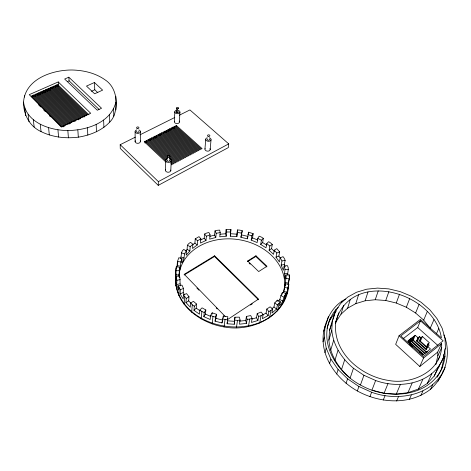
<?xml version="1.0" encoding="UTF-8"?>
<svg xmlns="http://www.w3.org/2000/svg" width="471" height="471" viewBox="0 0 471 471"><rect width="100%" height="100%" fill="white"/><g stroke="black" fill="none" stroke-linecap="round" stroke-linejoin="round"><path stroke-width="0.71" d="M140.364 141.318L140.411 131.403M145.056 143.096L145.08 141.223L144.238 141.647L166.075 162.23M146.734 142.254L146.758 140.376L145.916 140.8L166.163 159.84M148.412 140.782L148.43 139.534L147.594 139.952L167.317 158.456M150.072 140.564L150.102 138.686L149.266 139.11L167.935 156.572M115.913 109.92C117.261 98.71 115.101 86.323 104.915 79.723C95.383 73.04 83.708 70.291 72.193 70.002C52.363 69.838 25.116 78.975 23.55 102.077C23.397 114.429 29.508 126.328 41.054 131.592C52.552 137.267 65.687 138.739 78.321 137.161C89.955 135.301 101.559 130.808 109.761 122.06C116.773 115.124 116.007 105.363 115.86 96.361M151.744 139.098L151.768 137.85L150.938 138.268L176.548 162.171L177.384 161.73L151.768 137.85M153.393 138.88L153.434 137.008L152.598 137.426L178.221 161.282L179.057 160.841L153.434 137.008M155.053 138.044L155.094 136.172L154.264 136.59L179.893 160.399L180.729 159.957L155.094 136.172M156.702 137.208L156.749 135.336L155.919 135.754L181.565 159.516L182.395 159.074L156.749 135.336M158.368 135.748L158.397 134.5L157.573 134.918L183.225 158.633L184.055 158.191L158.397 134.5M179.386 115.183L189.913 109.937L228.723 143.879L228.323 147.594L158.256 185.356L158.356 181.623L120.187 144.697L135.318 137.155M159.999 135.542L160.052 133.67L159.227 134.088L184.885 157.75L185.715 157.314L160.052 133.67M161.641 134.712L161.694 132.84L160.87 133.252L186.545 156.872L187.37 156.437L161.694 132.84M227.199 322.576L227.157 323.76L234.258 324.266L234.929 317.224L239.427 317.148L240.092 320.103L239.48 324.178L246.439 323.436L247.092 319.362L246.41 316.418L250.707 315.57L252.115 318.367L251.426 322.441L257.902 320.504L258.626 316.43L257.207 313.639L261.099 312.061L263.171 314.581L262.418 318.655L268.105 315.629L268.888 311.549L266.81 309.047L270.113 306.827L272.738 308.952L271.932 313.032L276.571 309.082L277.395 304.99L280.386 301.781L277.342 300.133L274.776 302.882L273.963 306.974L271.902 308.729M236.901 234.181L230.401 233.71L230.313 236.201L236.825 236.678L237.449 229.96L239.874 230.136L242.235 230.696L240.922 237.307L247.275 238.815L247.993 236.418L241.658 234.917M234.258 324.266L234.929 317.224M236.825 236.678L237.449 229.96M163.296 133.258L163.337 132.01L162.513 132.428L188.2 155.995L189.024 155.56L163.337 132.01M164.932 132.433L164.974 131.185L164.155 131.597L189.848 155.124L190.673 154.688L164.974 131.185M166.54 132.233L166.604 130.361L165.792 130.773L191.491 154.252L192.315 153.817L166.604 130.361M165.445 170.002L165.786 160.134M168.171 131.409L168.235 129.537L167.423 129.949L193.134 153.381L193.952 152.945L168.235 129.537M227.157 323.76L227.805 316.712L223.336 316.006L221.965 322.929L215.076 321.204L215.547 317.118L216.425 314.281L212.191 312.821L210.608 315.411L210.166 319.503L203.831 316.653L204.237 312.55L205.833 309.971L202.053 307.846L199.822 310.059L199.445 314.169L193.97 310.342L194.311 306.221L196.548 304.025L193.393 301.334L190.631 303.083L190.313 307.204L185.939 302.6L186.233 298.461L183.455 294.834L186.598 293.627L188.989 296.736L188.683 300.875L191.108 303.424M230.313 236.201L230.914 229.483L226.104 229.518L225.615 233.746L226.192 236.23L219.763 236.807L220.222 232.58L219.657 230.084L217.261 230.295L215 230.89L214.57 235.117L215.783 237.502L209.695 239.109L210.095 234.882L208.894 232.486L206.616 233.08L204.573 234.034L204.202 238.267L206.004 240.445L200.493 243.042L200.852 238.815L199.045 236.619L195.241 238.862L194.912 243.089L192.562 244.826M169.79 130.591L169.866 128.718L169.054 129.125L194.776 152.516L195.589 152.08L169.866 128.718M171.438 129.142L171.485 127.9L170.679 128.306L196.407 151.65L197.225 151.215L171.485 127.9M170.802 170.602L171.209 160.741M173.057 128.33L173.104 127.082L172.298 127.488L198.038 150.785L198.85 150.355L173.104 127.082M179.151 121.088A2.543 1.725 3 0 1 179.339 122.407L179.068 122.807A2.543 1.725 3 0 1 176.484 123.526A2.543 1.725 3 0 1 174.429 122.154L174.788 111.827A2.573 1.725 3 0 1 176.154 110.402M174.641 128.136L174.723 126.263L173.917 126.675L199.669 149.925L200.475 149.49L174.723 126.263M176.272 112.098L176.442 108.242M176.278 126.699L176.337 125.451L175.53 125.857L201.288 149.06L202.1 148.636L176.337 125.451M177.32 112.71L177.496 108.854M179.451 121.965L179.928 112.098M176.949 266.975L177.473 261.452L178.85 257.684L182 258.738C179.775 262.594 181.182 267.387 179.416 271.455L179.663 267.263L176.295 266.733L175.442 276.365L175.913 274.246M180.634 285.873C179.533 282.735 180.452 279.397 179.628 276.183L176.178 276.224L175.948 280.404L175.848 268.711M176.178 268.835L176.295 266.733M288.358 284.407L289.594 276.924L289.282 274.899L285.909 274.94L286.168 276.677L284.519 287.928L285.373 283.801L288.788 284.337C287.157 315.676 252.256 332.485 224.084 326.933C199.863 323.153 172.663 303.406 176.178 276.224M177.638 264.396L177.797 261.599M184.243 294.351L183.213 292.638L183.484 288.482L181.953 285.108L178.58 285.732L178.332 289.9L176.654 284.455L176.89 280.28L176.266 278.273M179.251 277.625L179.292 268.959L179.663 267.263M179.545 277.578L179.628 276.183M178.756 295.364L179.21 287.769L178.58 285.732M180.487 258.255C181.906 255.417 180.558 251.543 183.678 249.447L186.475 250.961L186.198 255.176L189.878 250.919L190.178 246.698L192.863 244.237L190.514 242.335L188.753 243.631L187.387 245.197L187.105 249.424L185.721 251.014M182 258.738L181.741 262.948C185.297 259.556 182.936 254.116 186.475 250.961M335.935 321.234C331.596 351.507 360.25 376.011 388.01 380.35C411.76 385.19 443.023 371.119 441.645 343.547L423.582 357.984L419.808 366.467L395.669 344.354L399.061 335.735L420.35 319.438L441.415 337.931C434.003 290.831 349.629 268.358 335.54 322.582M183.455 294.834L183.178 298.979L180.099 293.827L180.352 289.671L179.21 287.769M331.778 330.13C333.079 345.325 341.964 358.69 353.468 368.263L350.136 378.025C338.784 368.487 330.106 355.187 328.876 340.144L331.778 330.13L332.396 320.362L335.417 311.366L340.645 303.495L347.816 297.036L356.618 292.214L366.668 289.206L377.571 288.093L388.905 288.906L400.238 291.626L411.13 296.141L421.156 302.305L429.911 309.894L437.011 318.637L442.134 328.193L445.007 338.184L445.436 348.187L443.346 357.748L434.156 376.123L427.291 383.435L418.413 389.058L407.904 392.684L396.264 394.115L384.077 393.261L372.602 390.341M184.255 274.299L184.208 274.987L214.523 256.489L214.599 255.794L184.255 274.299L225.432 316.683M328.876 340.144L329.512 330.436L332.396 320.362M184.096 304.313L184.608 296.759M443.835 334.94C451.983 353.627 445.419 375.917 430.594 389.211C409.658 405.566 379.644 403.27 357.33 390.971C336.482 379.249 319.379 356.005 323.742 331.125C326.474 318.072 333.333 305.137 345.696 299.026M322.988 341.74L324.289 337.124L325.037 326.485M192.863 244.237L192.545 248.458L197.243 244.973L197.585 240.746L200.852 238.815M191.673 312.326L192.274 304.802L190.631 303.083M204.956 149.013L205.745 139.175M193.97 310.342L196.189 308.146L196.548 304.025M210.178 149.595L211.032 139.763M206.004 240.445L206.386 236.218L204.573 234.034M201.17 318.979L201.876 311.49L199.822 310.059M203.831 316.653L205.421 314.08L205.833 309.971M215.783 237.502L216.218 233.275L215 230.89M212.044 314.186L212.191 312.821M286.974 293.88L287.286 290.99M287.351 291.031C274.658 343.742 186.245 335.605 175.883 285.214M287.51 289.588L287.669 288.14M287.987 287.787L288.134 286.433M212.15 323.936L212.98 316.477L210.608 315.411M285.373 283.801L283.171 292.579M215.076 321.204L215.948 318.372L216.425 314.281M226.192 236.23L226.686 232.009L226.104 229.518M230.572 232.297L230.914 229.483M24.468 109.419L24.733 107.3M223.16 317.366L223.336 316.006M224.084 326.933L225.05 319.491L222.477 318.849M227.534 318.755L227.263 320.798L234.34 321.304M240.922 237.307L242.235 230.696M247.275 238.815L248.606 232.203L253.186 233.681L252.544 237.89L251.19 240.086L257.131 242.571L257.796 238.367L259.15 236.159L261.37 237.084L263.336 238.326L262.641 242.53L260.71 244.437L266.009 247.811L266.727 243.619L268.658 241.694L270.642 242.954L272.291 244.478L271.543 248.67L269.106 250.201L273.539 254.346L274.305 250.166L276.754 248.617L279.674 251.914L278.873 256.089L280.563 258.467M248.299 234.311L248.606 232.203M236.395 327.81L237.49 320.374L240.092 320.103M247.675 260.975L247.569 261.664L255.824 256.477L255.936 255.788L266.957 266.262L258.685 271.561L247.675 260.975L255.936 255.788M251.19 240.086L251.82 235.877L253.186 233.681M246.439 323.436L245.756 320.498L246.41 316.418M260.71 244.437L261.399 240.234L263.336 238.326M248.458 326.521L249.689 319.091L252.115 318.367M257.902 320.504L256.495 317.719L257.207 313.639M269.106 250.201L269.842 246.015L272.291 244.478M259.692 323.147L261.04 315.711L263.171 314.581M285.126 266.462L284.313 264.519L285.149 260.357L284.343 258.444L283.077 256.666L280.204 257.767L279.397 261.941L276.024 257.178L276.807 253.004L274.305 250.166M268.105 315.629L266.044 313.133L266.81 309.047M269.553 317.878L270.996 310.43L272.738 308.952M287.793 274.987C287.316 271.832 289.512 268.499 287.328 265.55L284.143 266.139L283.306 270.295L281.158 265.102L281.976 260.94L280.204 257.767M277.072 301.499L277.342 300.133M285.909 274.94L285.061 279.085C282.953 274.776 286.403 270.236 284.143 266.139M277.59 310.995L279.115 303.53M278.649 301.322C280.775 298.691 280.516 295.099 282.494 292.332L285.797 293.439L284.931 297.548L286.951 292.385L288.564 286.362M280.386 301.781L279.544 305.873C283.218 302.417 283.342 297.513 285.797 293.439M282.07 294.393L282.494 292.332M288.994 276.283L289.282 274.899M283.471 302.865L285.043 295.37M287.999 284.472L289.594 276.924M288.058 287.775L288.788 284.337M443.028 371.69L443.329 370.294M437.524 376.565C442.304 368.811 445.89 359.815 444.801 350.559M441.621 368.764L443.812 358.737L445.042 356.153M438.713 367.504L439.013 366.144M175.948 273.557L175.477 275.676L175.848 285.897M435.828 364.707L437.824 355.817L441.792 347.286M327.251 320.686L328.369 316.689M327.068 328.369C329.276 320.745 331.914 312.768 338.166 307.457M333.091 319.456L335.417 311.366M329.794 320.304L335.258 312.067L336.029 309.388M324.919 352.755L326.244 348.175L324.289 337.124M341.493 302.459L341.881 301.116M335.523 323.506L338.731 312.791M336.164 321.563L340.998 314.198L343.612 305.396M330.695 350.212L333.651 340.256M221.965 322.929L222.477 321.228M329.523 363.7L330.895 359.149L326.244 348.175M340.998 314.198L347.645 308.146L350.324 299.32M334.952 360.191L338.001 350.3M347.645 308.146L355.805 303.624L358.566 294.787M336.665 374.045L338.096 369.535L330.895 359.149M341.516 369.617L344.695 359.791M355.805 303.624L365.125 300.786L367.998 291.955M329.512 330.436L331.82 323.548M330.548 317.631C318.473 343.706 337.283 372.679 360.433 385.001L363.948 375.293L353.468 368.263M346.067 383.294L347.58 378.814L338.096 369.535M323.742 331.125L327.068 321.352M365.125 300.786L375.24 299.733L378.237 290.901M23.55 102.077C25.976 122.643 49.92 130.449 67.842 130.538C86.646 130.337 110.344 122.907 115.748 102.654M375.24 299.733L385.749 300.486L388.875 291.667M357.33 390.971L358.931 386.52L347.58 378.814M385.749 300.486L396.252 303.024L399.514 294.222M371.931 390.171L375.64 380.509C399.543 389.329 433.037 383.83 443.346 357.748M369.923 396.664L371.625 392.237C397.671 401.957 434.156 395.693 445.201 367.209M433.985 319.603L430.217 328.275L423.682 320.109L415.61 313.015L406.338 307.251L409.741 298.473M415.61 313.015L419.143 304.266M384.077 393.261L387.98 383.63M383.241 400.067L385.043 395.658M408.163 342.111L408.969 340.144M408.286 342.458L409.364 339.838M423.258 354.94L409.187 342.205L410.535 338.926M409.187 342.205L410.93 338.625M409.941 342.947L412.101 337.713M410.323 342.641L412.496 337.413M410.023 344.878L410.571 343.571L407.792 341.057L415.222 335.293L418.001 337.784L416.611 341.063L426.184 349.67L428.015 346.103M411.489 341.74L413.662 336.5M411.878 341.44L414.056 336.2M403.3 338.59L417.683 327.51L420.468 320.816L443.14 340.804L423.458 356.506L400.75 335.929L420.468 320.816M413.038 340.533L415.222 335.293M423.682 320.109L427.344 311.402M416.611 341.063L418.389 337.483M417.33 341.805L419.549 336.577L420.85 337.736L419.449 341.01L426.426 347.274L428.257 343.7M396.264 394.115L400.362 384.501M419.449 341.01L421.239 337.43M420.438 341.104L422.399 336.524L429.417 342.782L427.868 344.007L426.426 347.274M396.611 400.998L398.513 396.594M426.184 349.67L427.627 346.415L429.181 345.184L427.868 344.007M407.904 392.684L412.172 383.07M426.767 352.726L427.344 351.425M436.382 333.874L438.76 328.57M409.37 399.414L411.354 395.01M418.413 389.058L422.828 379.426M419.808 366.467L437.689 352.096L441.645 343.547M420.88 395.41L422.94 390.995M437.971 360.138L439.802 356.223M427.291 383.435L431.825 373.774M444.824 349.494L445.436 348.187M434.156 376.123L438.76 366.42M430.594 389.211L432.714 384.778M437.147 377.23L437.765 375.946M438.077 381.163L440.232 376.712M442.858 366.197C429.87 398.189 386.479 400.397 360.015 384.701M335.258 312.067L336.323 311.101M419.808 352.608L420.203 352.296M420.85 337.736L422.399 336.524M409.387 344.495L410.571 343.571M418.001 337.784L419.549 336.577M227.97 319.297L258.55 299.091L214.599 255.794M250.49 305.02L252.326 303.813M185.939 302.6L188.683 300.875M186.233 298.461L188.989 296.736M158.356 181.623L228.723 143.879M262.889 314.805L266.044 313.133M171.491 164.85L172.339 164.403L170.738 162.901M268.888 311.549L270.996 310.43M139.922 134.859L174.782 117.479M206.386 236.218L210.095 234.882M200.534 239.986L204.202 238.267M91.48 91.28L94.771 89.784L97.815 92.64M94.441 82.513L86.481 86.093L94.647 93.776L102.625 90.132L94.441 82.513L94.771 89.784M32.175 97.038L32.028 95.76L32.864 95.389L63.909 126.581M33.865 96.484L33.7 95.024L34.536 94.653L65.086 125.268M35.619 96.478L35.372 94.288L36.208 93.917L66.776 124.474M37.203 95.012L37.044 93.552L37.874 93.181L68.978 124.203M38.94 95.007L38.704 92.816L39.535 92.451L70.662 123.414M40.6 94.277L40.365 92.086L41.195 91.721L71.822 122.107M42.249 93.546L42.025 91.356L42.849 90.991L73.5 121.324M43.903 92.816L43.679 90.626L44.504 90.261L75.696 121.053M45.546 92.086L45.328 89.896L46.152 89.537L76.844 119.758M47.188 91.362L46.976 89.172L47.801 88.813L79.028 119.487M48.831 90.638L48.619 88.448L49.443 88.089L80.688 118.704M50.468 89.914L50.262 87.724L51.08 87.365L81.83 117.42M52.034 88.466L51.898 87.005L52.717 86.646L84.003 117.149M53.665 87.741L53.529 86.287L54.348 85.928L85.133 115.866M55.29 87.023L55.16 85.569L55.972 85.21L86.782 115.095M56.914 86.305L56.791 84.851L57.603 84.492L88.948 114.83M67.312 81.648L69.096 80.859L99.057 109.407M68.831 77.197L64.651 79.034L97.314 110.238L101.548 108.253L68.831 77.197L69.096 80.859M58.227 81.93L29.249 94.659L61.348 127.011L90.703 113.258L58.227 81.93L58.598 86.311M180.099 293.827L183.213 292.638M276.024 257.178L278.873 256.089M180.352 289.671L183.484 288.482M276.807 253.004L279.674 251.914M258.626 316.43L261.04 315.711M251.967 319.067L256.495 317.719M216.218 233.275L220.222 232.58M209.842 236.365L214.57 235.117M176.654 284.455L179.999 283.836M281.158 265.102L284.313 264.519M176.89 280.28L180.252 279.662M281.976 260.94L285.149 260.357M247.092 319.362L249.689 319.091M239.509 321.157L245.756 320.498M226.686 232.009L230.825 231.979M219.916 234.252L225.615 233.746M175.936 270.731L179.369 270.695M285.09 269.518L288.446 269.483M175.712 274.923L179.127 274.887M284.254 273.669L287.593 273.633M225.05 319.491L227.699 319.679M234.841 320.186L237.49 320.374M237.378 232.456L241.493 233.092M177.473 261.452L180.829 261.976M285.979 278.39L289.377 278.92M177.243 265.656L180.576 266.174M285.126 282.529L288.505 283.053M247.881 234.605L251.82 235.877M212.98 316.477L215.547 317.118M215.948 318.372L222.818 320.092M181.364 252.821L184.502 253.869M284.531 287.175L287.822 288.27M181.111 257.042L184.232 258.079M283.677 291.296L286.951 292.385M257.796 238.367L261.399 240.234M252.544 237.89L257.82 240.092M396.252 303.024L406.338 307.251M363.948 375.293L375.64 380.509M201.876 311.49L204.237 312.55M205.421 314.08L210.478 316.353M358.931 386.52L371.625 392.237M187.387 245.197L190.178 246.698M280.757 295.464L283.789 297.095M187.105 249.424L189.878 250.919M279.921 299.574L282.93 301.199M266.727 243.619L269.842 246.015M262.641 242.53L266.757 245.144M192.274 304.802L194.311 306.221M196.189 308.146L200.022 310.813M195.241 238.862L197.585 240.746M274.776 302.882L277.395 304.99M194.912 243.089L197.243 244.973M273.963 306.974L276.571 309.082M417.683 327.51L437.9 345.467M427.627 346.415L430.459 348.946L423.035 354.857L419.643 351.731M419.838 340.71L426.808 346.968M417 340.763L426.573 349.364M426.755 352.155L412.69 339.485L412.302 339.785L426.367 352.461M425.201 353.391L411.136 340.692L410.747 340.992L424.813 353.697M409.576 341.899L423.647 354.628M410.718 345.567L412.343 347.039M399.061 335.735L423.582 357.984M271.543 248.67L274.499 251.426M150.102 138.686L168.771 156.136M169.837 157.131L175.707 162.619L174.865 163.06L169.531 158.073M148.43 139.534L167.623 157.514M170.826 160.511L174.023 163.508L173.181 163.955L170.514 161.453M146.758 140.376L167.011 159.392M145.08 141.223L165.857 160.782M255.824 256.477L266.833 266.951M249.141 263.177L250.189 264.184M56.791 84.851L87.606 114.712M158.256 185.356L120.258 148.453L120.187 144.697M55.16 85.569L85.957 115.483M53.529 86.287L84.833 116.761M51.898 87.005L82.655 117.032M50.262 87.724L81 117.809M48.619 88.448L79.858 119.098M46.976 89.172L78.198 119.875M214.523 256.489L258.432 299.768M45.328 89.896L76.008 120.146M43.679 90.626L74.86 121.441M42.025 91.356L72.664 121.712M40.365 92.086L70.986 122.501M38.704 92.816L69.82 123.808M37.044 93.552L67.618 124.079M35.372 94.288L65.928 124.868M33.7 95.024L64.757 126.181M32.028 95.76L63.055 126.982M31.186 96.131L61.689 126.858M38.616 104.839L40.683 106.923M43.785 110.055L45.334 111.615M49.473 115.789L50.503 116.832M196.907 288.064L198.939 290.16M216.201 307.94L217.219 308.988M115.619 102.278L116.025 103.626M174.788 111.827L174.853 112.275A2.573 1.725 3 0 0 176.937 113.652A2.573 1.725 3 0 0 179.545 112.94L179.822 112.54A2.573 1.725 3 0 0 178.109 110.338M24.804 108.389L25.717 115.731M24.351 95.731L24.516 97.061M28.101 114.376L28.99 121.718M33.323 119.758L34.177 127.093M40.253 124.262L41.054 131.592M48.59 127.665L49.32 134.989M57.933 129.796L58.592 137.108M67.842 130.538L68.413 137.844M77.833 129.861L78.321 137.161M87.418 127.806L87.83 135.1M96.155 124.485L96.49 131.774M443.635 354.551L443.812 358.737M103.638 120.07L103.908 127.353M437.689 352.096L437.824 355.817M109.537 114.789L109.761 122.06M113.623 108.889L113.805 116.16M135.112 131.768L135.13 141.683M178.886 275.918A53.188 42.425 8.1 0 1 237.855 239.515A53.188 42.425 8.1 0 1 284.06 291.049M169.224 159.775A1.195 0.848 2.4 0 1 169.507 160.911A1.195 0.848 2.4 0 1 167.947 161.176A1.195 0.848 2.4 0 1 167.388 160.093M169.536 158.668A2.738 1.937 2.4 0 1 170.673 161.659A2.738 1.937 2.4 0 1 166.328 161.577A2.738 1.937 2.4 0 1 167.446 158.633M170.802 170.096A2.702 1.937 2.3 0 1 167.776 172.215A2.702 1.937 2.3 0 1 165.627 169.513M209.954 148.648A2.626 1.837 4.8 0 1 209.236 150.797L208.653 151.026A2.626 1.837 4.8 0 1 205.774 150.573A2.626 1.837 4.8 0 1 205.115 148.553M174.364 121.701A2.543 1.725 3 0 1 174.476 121.259M140.199 140.853A2.632 1.825 0.6 0 1 137.691 143.325A2.632 1.825 0.6 0 1 135.342 140.752M209.283 138.998A1.166 0.801 4.8 0 1 209.201 140.075A1.166 0.801 4.8 0 1 207.634 140.046A1.166 0.801 4.8 0 1 207.446 138.957M207.293 137.75A2.655 1.837 4.8 0 0 205.974 140.123A2.655 1.837 4.8 0 0 209.489 141.194L210.078 140.964A2.655 1.837 4.8 0 0 210.437 138.392L209.931 138.044A2.655 1.837 4.8 0 0 209.318 137.791M176.413 111.539A1.119 0.748 3 0 0 176.766 112.581A1.119 0.748 3 0 0 178.309 112.386L178.432 112.21A1.119 0.748 3 0 0 178.35 111.639M138.704 131.121A1.166 0.801 0.7 0 1 138.533 132.192A1.166 0.801 0.7 0 1 136.955 132.157A1.166 0.801 0.7 0 1 136.855 131.079M138.833 129.925A2.667 1.825 0.7 0 1 139.846 132.745A2.667 1.825 0.7 0 1 135.613 132.657A2.667 1.825 0.7 0 1 136.802 129.884M178.615 108.359L178.491 108.53A1.125 0.748 3.1 0 1 176.596 108.489A1.125 0.748 3.1 0 1 177.379 107.359A1.125 0.748 3.1 0 1 178.615 108.359M167.917 157.243A1.201 0.848 2.4 0 0 169.837 156.713A1.201 0.848 2.4 0 0 168.182 155.789A1.201 0.848 2.4 0 0 167.917 157.243M208.029 136.249A1.172 0.801 4.8 0 0 209.872 135.754A1.172 0.801 4.8 0 0 208.223 134.871A1.172 0.801 4.8 0 0 208.029 136.249M137.037 128.33A1.172 0.801 0.8 0 0 138.927 127.841A1.172 0.801 0.8 0 0 137.344 126.97A1.172 0.801 0.8 0 0 137.037 128.33"/></g></svg>
